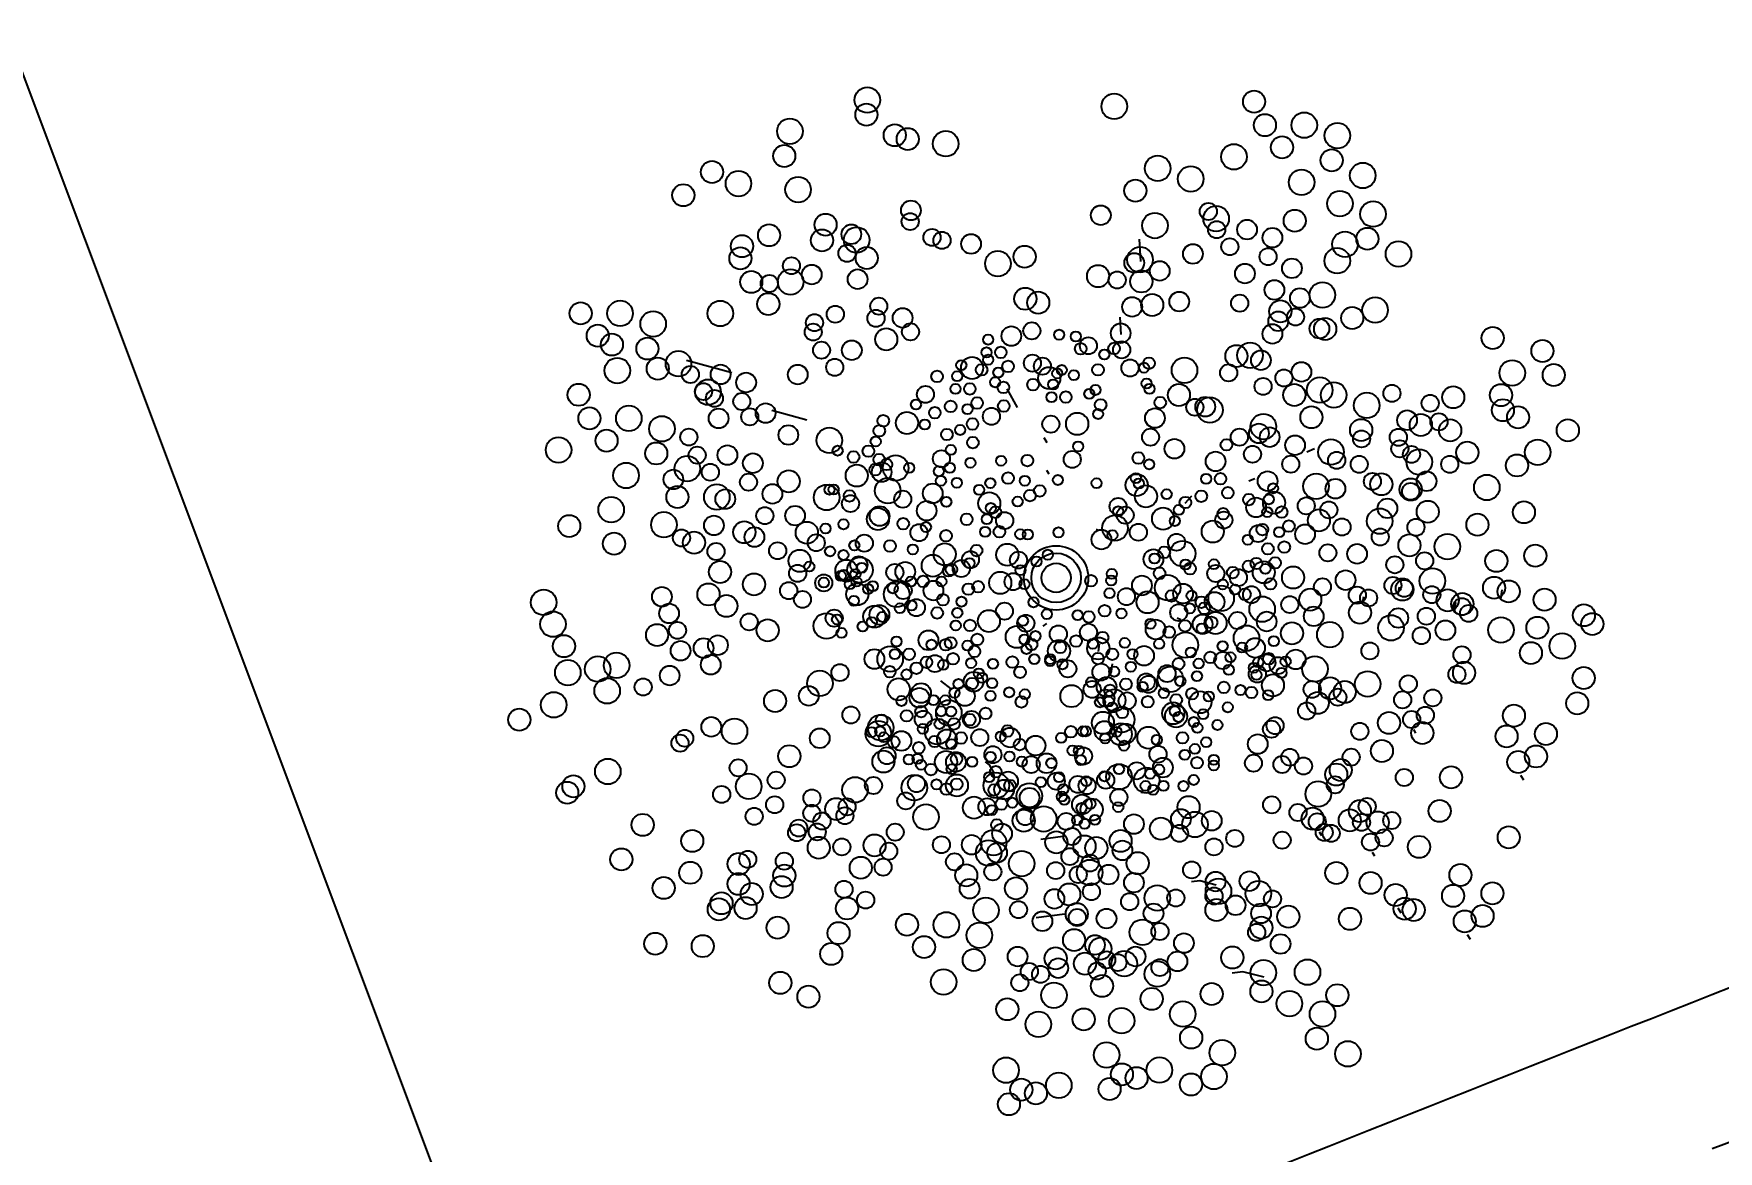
# Model space of a CAD drawing. Header units: millimetres. Extents: x 441061 to 442903, y 4515148 to 4515613.
# Drawn here: x 442210.492 to 442212.836, y 4515577.841 to 4515579.395 of the extents above; entities that cross this region are included whole.
import ezdxf

# ---------------------------------------------------------------- set-up
doc = ezdxf.new("R2010")
doc.units = ezdxf.units.MM
doc.linetypes.add('PUNTOS2', pattern=[0.125, 0, -0.125])
doc.layers.add('01_cotas', color=254, linetype='Continuous')
doc.layers.add('01_piscinas', color=254, linetype='Continuous')
doc.styles.add('Estilo1', font='swissel.ttf')
doc.styles.add('ROMANS', font='romans')
doc.dimstyles.new('DECIMAL-50', dxfattribs={"dimtxt": 0.08, "dimasz": 0.15, "dimexe": 0.09, "dimexo": 0, "dimgap": 0.09, "dimtad": 0, "dimzin": 0, "dimdsep": 46, "dimtxsty": 'ROMANS', "dimcen": 0.09, "dimclrt": 6, "dimadec": 0, "dimazin": 0, "dimtfac": 1.38, "dimtix": 1, "dimtofl": 0, "dimtmove": 2, "dimatfit": 3, "dimldrblk": 'OBLIQUE', "dimfxl": 1, "dimtolj": 1, "dimtzin": 0, "dimarcsym": 0})

# ---------------------------------------------------------------- blocks, each defined once
blk = doc.blocks.new('*D777')
at = {"layer": '01_cotas', "color": 0, "linetype": 'PUNTOS2', "lineweight": -2, "transparency": 16777216}
for p, q in [((442204.8197, 4515584.4519), (442210.8316, 4515586.7087)), ((442207.9826, 4515576.026), (442213.9946, 4515578.2828))]:
    blk.add_line(p, q, dxfattribs=at)
at = {"layer": '01_cotas', "color": 0, "lineweight": -2, "transparency": 16777216}
for p, q in [((442210.8001, 4515586.5367), (442212.1118, 4515583.0423)), ((442213.8576, 4515578.3916), (442212.5459, 4515581.8859))]:
    blk.add_line(p, q, dxfattribs=at)
at = {"layer": '01_cotas', "color": 0, "transparency": 16777216}
for points in [[(442210.8235, 4515586.5454), (442210.7767, 4515586.5279), (442210.7474, 4515586.6771)], [(442213.881, 4515578.4004), (442213.8342, 4515578.3828), (442213.9103, 4515578.2512)]]:
    blk.add_solid(points, dxfattribs=at)
at = {"layer": '01_cotas', "color": 7, "transparency": 16777216, "insert": (442212.3289, 4515582.4641), "char_height": 0.35, "attachment_point": 5, "rotation": 290.5756, "style": 'Estilo1'}
blk.add_mtext('\\A1;9.00', dxfattribs=at)

msp = doc.modelspace()

# ---------------------------------------------------------------- linework, layer by layer
at = {"layer": '01_piscinas'}
for p, q in [((442211.2028, 4515577.4067, 0), (442207.8604, 4515586.3107, 0)), ((442211.9856, 4515579.309), (442211.9889, 4515579.3104)), ((442212.2462, 4515579.2034), (442212.2495, 4515579.2048)), ((442211.9692, 4515579.1542), (442211.9718, 4515579.1553)), ((442212.0324, 4515579.0785), (442212.0308, 4515579.1094)), ((442212.1697, 4515579.073), (442212.1722, 4515579.0741)), ((442212.0052, 4515578.9769), (442212.004, 4515579.0007)), ((442211.4636, 4515578.9233), (442211.4006, 4515578.9408)), ((442211.8612, 4515578.8752), (442211.8465, 4515578.9011)), ((442211.5677, 4515578.8575), (442211.5192, 4515578.871)), ((442211.8975, 4515578.8333), (442211.9017, 4515578.8265)), ((442212.1533, 4515578.8314), (442212.1549, 4515578.8307)), ((442212.2634, 4515578.8136), (442212.2741, 4515578.8182)), ((442211.9015, 4515578.7883), (442211.9047, 4515578.7831)), ((442212.1829, 4515578.7732), (442212.1911, 4515578.7767)), ((442212.0942, 4515578.7421), (442212.1037, 4515578.7526)), ((442212.2032, 4515578.7135), (442212.2047, 4515578.7129)), ((442211.9719, 4515578.7066), (442211.971, 4515578.7031)), ((442212.3918, 4515578.6255), (442212.3903, 4515578.615)), ((442212.5349, 4515578.6216), (442212.5329, 4515578.6081)), ((442212.3421, 4515578.6121), (442212.3406, 4515578.6017)), ((442212.4704, 4515578.6042), (442212.4684, 4515578.5907)), ((442211.9013, 4515578.5748), (442211.8963, 4515578.571)), ((442212.0833, 4515578.5825), (442212.0882, 4515578.5806)), ((442211.9747, 4515578.5464), (442211.9732, 4515578.536)), ((442211.9927, 4515578.5188), (442211.9907, 4515578.5053)), ((442211.7537, 4515578.4951), (442211.7682, 4515578.4841)), ((442212.0825, 4515578.4485), (442212.0775, 4515578.4448)), ((442212.1089, 4515578.4333), (442212.1039, 4515578.4296)), ((442212.4117, 4515578.4274), (442212.4149, 4515578.4221)), ((442212.5609, 4515578.3641), (442212.565, 4515578.3573)), ((442211.9199, 4515578.3375), (442211.9191, 4515578.334)), ((442212.0344, 4515578.3421), (442212.0335, 4515578.3386)), ((442211.9391, 4515578.2947), (442211.9382, 4515578.2912)), ((442211.8935, 4515578.2748), (442211.924, 4515578.279)), ((442212.2805, 4515578.2852), (442212.2837, 4515578.2799)), ((442212.3545, 4515578.2569), (442212.3577, 4515578.2516)), ((442212.3902, 4515578.1792), (442212.3944, 4515578.1724)), ((442211.8871, 4515578.1658), (442211.9268, 4515578.1712)), ((442212.4864, 4515578.1424), (442212.4906, 4515578.1356))]:
    msp.add_line(p, q, dxfattribs=at)
at = {"layer": '01_piscinas', "elevation": 0}
msp.add_lwpolyline([(442211.2028, 4515577.4067, -0.004276), (442212.9957, 4515578.1248, -0.021688), (442222.2626, 4515581.2892, -0.003659), (442225.5193, 4515582.1562)], format="xyb", dxfattribs=at)
at = {"layer": '01_piscinas'}
for points in [[(442211.829, 4515578.3664), (442211.822, 4515578.3784), (442211.822, 4515578.3784), (442211.8166, 4515578.3825)], [(442212.1373, 4515578.211), (442212.1146, 4515578.217), (442212.1146, 4515578.217), (442212.1031, 4515578.2154)], [(442212.204, 4515578.0828), (442212.1746, 4515578.0906), (442212.1746, 4515578.0906), (442212.1597, 4515578.0886)]]:
    msp.add_lwpolyline(points, dxfattribs=at)
for centre, radius in [((442211.6521, 4515579.3028), 0.0178), ((442211.6508, 4515579.2825), 0.0154), ((442211.9956, 4515579.294), 0.0178), ((442212.1901, 4515579.3006), 0.0154), ((442211.5444, 4515579.2594), 0.0178), ((442212.2052, 4515579.2679), 0.0154), ((442212.2599, 4515579.2679), 0.0178), ((442211.6903, 4515579.2539), 0.0154), ((442211.7083, 4515579.2485), 0.0154), ((442211.7611, 4515579.242), 0.0178), ((442212.229, 4515579.237), 0.0154), ((442212.306, 4515579.2533), 0.0178), ((442211.5365, 4515579.2251), 0.0154), ((442212.1621, 4515579.2239), 0.0178), ((442212.2981, 4515579.219), 0.0154), ((442211.436, 4515579.2027), 0.0154), ((442211.4728, 4515579.1867), 0.0178), ((442212.056, 4515579.2078), 0.0178), ((442212.102, 4515579.1932), 0.0178), ((442212.2562, 4515579.1884), 0.0178), ((442212.3413, 4515579.1979), 0.0178), ((442211.3961, 4515579.1705), 0.0154), ((442211.5558, 4515579.1783), 0.0178), ((442212.025, 4515579.1769), 0.0154), ((442211.7127, 4515579.1494), 0.0137), ((442212.1265, 4515579.1478), 0.0119), ((442212.3096, 4515579.1588), 0.0178), ((442212.3556, 4515579.1442), 0.0178), ((442211.594, 4515579.1294), 0.0154), ((442211.7117, 4515579.1338), 0.0119), ((442211.9769, 4515579.1427), 0.0137), ((442212.0522, 4515579.1283), 0.0178), ((442212.1374, 4515579.1378), 0.0178), ((442212.1381, 4515579.1226), 0.0119), ((442212.1803, 4515579.1226), 0.0137), ((442212.2467, 4515579.1349), 0.0154), ((442211.4777, 4515579.0996), 0.0154), ((442211.5154, 4515579.1148), 0.0154), ((442211.589, 4515579.1076), 0.0154), ((442211.6298, 4515579.1161), 0.0137), ((442211.6372, 4515579.1083), 0.0178), ((442211.7421, 4515579.1118), 0.0119), ((442211.7559, 4515579.1077), 0.0119), ((442211.7965, 4515579.1027), 0.0137), ((442212.1564, 4515579.0988), 0.0119), ((442212.2157, 4515579.1114), 0.0137), ((442212.3166, 4515579.1022), 0.0178), ((442212.3478, 4515579.1099), 0.0154), ((442211.4755, 4515579.0826), 0.0154), ((442211.6238, 4515579.0897), 0.0119), ((442211.6513, 4515579.0831), 0.0154), ((442211.8337, 4515579.0753), 0.0178), ((442211.8709, 4515579.0849), 0.0154), ((442212.0234, 4515579.0764), 0.0137), ((442212.0315, 4515579.0807), 0.0178), ((442212.105, 4515579.0888), 0.0137), ((442212.2096, 4515579.085), 0.0119), ((442212.3058, 4515579.0793), 0.0178), ((442212.391, 4515579.0888), 0.0178), ((442211.4906, 4515579.0499), 0.0154), ((442211.5453, 4515579.0499), 0.0178), ((442211.5465, 4515579.0724), 0.0119), ((442211.5747, 4515579.0601), 0.0137), ((442211.6386, 4515579.0537), 0.0137), ((442211.9731, 4515579.0579), 0.0154), ((442211.9996, 4515579.0526), 0.0119), ((442212.0333, 4515579.0505), 0.0154), ((442212.0588, 4515579.0652), 0.0137), ((442212.1774, 4515579.0615), 0.0137), ((442212.2428, 4515579.0688), 0.0137), ((442211.5158, 4515579.0477), 0.0119), ((442211.8718, 4515579.0264), 0.0154), ((442212.2184, 4515579.0387), 0.0137), ((442212.2539, 4515579.0275), 0.0137), ((442212.2851, 4515579.0317), 0.0178), ((442211.2533, 4515579.0061), 0.0154), ((442211.3081, 4515579.0061), 0.0178), ((442211.4475, 4515579.006), 0.0178), ((442211.5143, 4515579.019), 0.0154), ((442211.6075, 4515579.0049), 0.0119), ((442211.668, 4515579.0161), 0.0119), ((442211.8898, 4515579.0211), 0.0154), ((442212.0205, 4515579.0152), 0.0137), ((442212.0484, 4515579.0178), 0.0154), ((442212.086, 4515579.0225), 0.0137), ((442212.1701, 4515579.0203), 0.0119), ((442212.2267, 4515579.0089), 0.0154), ((442212.3585, 4515579.0108), 0.0178), ((442211.3541, 4515578.9915), 0.0178), ((442211.5786, 4515578.9932), 0.0119), ((442211.6641, 4515578.9993), 0.0119), ((442211.7012, 4515578.9999), 0.0137), ((442211.881, 4515578.9819), 0.0119), ((442212.2238, 4515578.9951), 0.0137), ((442212.2478, 4515579.0011), 0.0119), ((442212.281, 4515578.9849), 0.0137), ((442212.289, 4515578.9845), 0.0154), ((442212.3266, 4515578.9997), 0.0154), ((442211.2771, 4515578.9751), 0.0154), ((442211.2967, 4515578.9628), 0.0154), ((442211.3462, 4515578.9572), 0.0154), ((442211.5768, 4515578.9801), 0.0119), ((442211.6784, 4515578.97), 0.0154), ((442211.7121, 4515578.9805), 0.0119), ((442211.8202, 4515578.9696), 0.00702), ((442211.8524, 4515578.9745), 0.0137), ((442211.919, 4515578.9765), 0.00702), ((442211.9422, 4515578.974), 0.00702), ((442211.9596, 4515578.9611), 0.0119), ((442212.0045, 4515578.9786), 0.0137), ((442212.2156, 4515578.9776), 0.0137), ((442212.5221, 4515578.9719), 0.0154), ((442211.3894, 4515578.9361), 0.0178), ((442211.5884, 4515578.955), 0.0119), ((442211.6305, 4515578.9549), 0.0137), ((442211.8179, 4515578.9519), 0.00702), ((442211.8202, 4515578.9417), 0.00702), ((442211.8378, 4515578.9519), 0.00808), ((442211.8817, 4515578.9369), 0.0119), ((442211.9489, 4515578.957), 0.00808), ((442211.9818, 4515578.9489), 0.00702), ((442211.9954, 4515578.9574), 0.00808), ((442212.0059, 4515578.9554), 0.0119), ((442212.1656, 4515578.9467), 0.0154), ((442212.1845, 4515578.9478), 0.0178), ((442212.1996, 4515578.941), 0.0137), ((442212.5913, 4515578.9539), 0.0154), ((442211.3043, 4515578.9266), 0.0178), ((442211.3606, 4515578.9293), 0.0154), ((442211.4059, 4515578.9212), 0.0119), ((442211.448, 4515578.9212), 0.0137), ((442211.4835, 4515578.91), 0.0137), ((442211.5553, 4515578.9211), 0.0137), ((442211.6067, 4515578.9311), 0.0119), ((442211.7491, 4515578.9184), 0.00808), ((442211.7771, 4515578.9187), 0.00702), ((442211.7828, 4515578.9341), 0.00702), ((442211.7978, 4515578.9302), 0.0154), ((442211.811, 4515578.9276), 0.00808), ((442211.8343, 4515578.9239), 0.00702), ((442211.8479, 4515578.9324), 0.00808), ((442211.8956, 4515578.9327), 0.0119), ((442211.9051, 4515578.9161), 0.0154), ((442211.9163, 4515578.9227), 0.00702), ((442211.9225, 4515578.9274), 0.00702), ((442211.9395, 4515578.9202), 0.00702), ((442211.973, 4515578.9276), 0.00808), ((442212.0175, 4515578.9302), 0.0119), ((442212.0371, 4515578.9306), 0.00702), ((442212.044, 4515578.9367), 0.00808), ((442212.0933, 4515578.9271), 0.0178), ((442212.1547, 4515578.9234), 0.0119), ((442212.2316, 4515578.9163), 0.0119), ((442212.256, 4515578.9248), 0.0137), ((442212.5493, 4515578.9233), 0.0178), ((442212.607, 4515578.9204), 0.0154), ((442211.2504, 4515578.8929), 0.0154), ((442211.4242, 4515578.8974), 0.0119), ((442211.4305, 4515578.8966), 0.0178), ((442211.4393, 4515578.8879), 0.0119), ((442211.7329, 4515578.8934), 0.0119), ((442211.7748, 4515578.9011), 0.00702), ((442211.7947, 4515578.901), 0.00808), ((442211.83, 4515578.9103), 0.00702), ((442211.8414, 4515578.9032), 0.00808), ((442211.8826, 4515578.907), 0.00808), ((442211.9106, 4515578.9073), 0.00702), ((442211.9609, 4515578.8942), 0.00702), ((442211.9695, 4515578.8996), 0.00702), ((442212.0406, 4515578.9087), 0.00702), ((442212.0446, 4515578.9012), 0.00702), ((442212.0855, 4515578.8927), 0.0154), ((442212.2026, 4515578.9046), 0.0119), ((442212.2461, 4515578.8927), 0.0154), ((442212.2815, 4515578.8994), 0.0178), ((442212.3009, 4515578.8927), 0.0178), ((442212.3819, 4515578.8949), 0.0119), ((442212.4672, 4515578.8895), 0.0154), ((442212.5336, 4515578.8924), 0.0154), ((442211.3203, 4515578.8602), 0.0178), ((442211.4774, 4515578.8836), 0.0119), ((442211.5106, 4515578.8674), 0.0137), ((442211.7198, 4515578.8795), 0.00702), ((442211.746, 4515578.868), 0.00808), ((442211.768, 4515578.8767), 0.00808), ((442211.7913, 4515578.873), 0.00702), ((442211.8049, 4515578.8815), 0.00808), ((442211.8419, 4515578.8773), 0.00808), ((442211.9083, 4515578.8897), 0.00702), ((442211.9282, 4515578.8897), 0.00808), ((442211.9766, 4515578.8789), 0.00808), ((442212.0595, 4515578.882), 0.00808), ((442212.1077, 4515578.8756), 0.0119), ((442212.1222, 4515578.8763), 0.0137), ((442212.1287, 4515578.8717), 0.0178), ((442212.2699, 4515578.8617), 0.0154), ((442212.3469, 4515578.8781), 0.0178), ((442212.4351, 4515578.8811), 0.0119), ((442212.5363, 4515578.8715), 0.0154), ((442212.5574, 4515578.8615), 0.0154), ((442211.2655, 4515578.8602), 0.0154), ((442211.3663, 4515578.8456), 0.0178), ((442211.4452, 4515578.8601), 0.0137), ((442211.4885, 4515578.8622), 0.0119), ((442211.6742, 4515578.8568), 0.00808), ((442211.7072, 4515578.8537), 0.0154), ((442211.732, 4515578.8515), 0.00702), ((442211.7984, 4515578.8523), 0.00808), ((442211.8247, 4515578.8629), 0.0119), ((442211.9073, 4515578.852), 0.0119), ((442211.944, 4515578.8525), 0.0154), ((442211.9731, 4515578.8662), 0.00702), ((442212.0521, 4515578.8605), 0.0137), ((442212.1969, 4515578.8392), 0.0137), ((442212.2031, 4515578.8487), 0.0178), ((442212.3391, 4515578.8438), 0.0154), ((442212.4029, 4515578.8576), 0.0137), ((442212.4221, 4515578.8508), 0.0154), ((442212.4473, 4515578.8553), 0.0119), ((442212.4629, 4515578.8435), 0.0154), ((442212.6266, 4515578.8435), 0.0154), ((442211.2225, 4515578.8162), 0.0178), ((442211.2893, 4515578.8292), 0.0154), ((442211.4037, 4515578.8341), 0.0119), ((442211.5422, 4515578.837), 0.0137), ((442211.5992, 4515578.8295), 0.0178), ((442211.6637, 4515578.8281), 0.00702), ((442211.6687, 4515578.8429), 0.00808), ((442211.7628, 4515578.8377), 0.00808), ((442211.7813, 4515578.844), 0.00702), ((442211.7989, 4515578.8264), 0.00808), ((442212.0461, 4515578.834), 0.0119), ((442212.0793, 4515578.8178), 0.0137), ((442212.1517, 4515578.8233), 0.00808), ((442212.1696, 4515578.834), 0.0119), ((442212.2118, 4515578.834), 0.0137), ((442212.2472, 4515578.8228), 0.0137), ((442212.2971, 4515578.8132), 0.0178), ((442212.3397, 4515578.8315), 0.0119), ((442212.3908, 4515578.8338), 0.0119), ((442212.3929, 4515578.8177), 0.0119), ((442212.5846, 4515578.8129), 0.0178), ((442211.3584, 4515578.8113), 0.0154), ((442211.4016, 4515578.7902), 0.0178), ((442211.4153, 4515578.809), 0.0119), ((442211.4574, 4515578.809), 0.0137), ((442211.4928, 4515578.7978), 0.0137), ((442211.6108, 4515578.8152), 0.00702), ((442211.6329, 4515578.8064), 0.00808), ((442211.6536, 4515578.8145), 0.00808), ((442211.6686, 4515578.8027), 0.00808), ((442211.6915, 4515578.791), 0.0178), ((442211.7551, 4515578.804), 0.0119), ((442211.7683, 4515578.8162), 0.00702), ((442211.7955, 4515578.7984), 0.00702), ((442211.8381, 4515578.8012), 0.00702), ((442211.8747, 4515578.8014), 0.00808), ((442211.9372, 4515578.803), 0.0119), ((442211.9454, 4515578.8211), 0.00702), ((442212.0292, 4515578.805), 0.00808), ((442212.1365, 4515578.8002), 0.0137), ((442212.1879, 4515578.8102), 0.0119), ((442212.2411, 4515578.7964), 0.0119), ((442212.305, 4515578.8018), 0.0119), ((442212.3364, 4515578.7962), 0.0119), ((442212.4091, 4515578.81), 0.0119), ((442212.4199, 4515578.7996), 0.0178), ((442212.4623, 4515578.7962), 0.0119), ((442212.4867, 4515578.8126), 0.0154), ((442212.5559, 4515578.7946), 0.0154), ((442211.3165, 4515578.7807), 0.0178), ((442211.3822, 4515578.7752), 0.0137), ((442211.4336, 4515578.7852), 0.0119), ((442211.4868, 4515578.7714), 0.0119), ((442211.5427, 4515578.7725), 0.0154), ((442211.6374, 4515578.7806), 0.0154), ((442211.6631, 4515578.7888), 0.00808), ((442211.672, 4515578.7854), 0.0137), ((442211.6787, 4515578.796), 0.00808), ((442211.7104, 4515578.7913), 0.00702), ((442211.7516, 4515578.7865), 0.00702), ((442211.7668, 4515578.7914), 0.00702), ((442211.8479, 4515578.777), 0.00808), ((442212.0267, 4515578.7673), 0.0154), ((442212.0258, 4515578.777), 0.00702), ((442212.0443, 4515578.7962), 0.00702), ((442212.1235, 4515578.7761), 0.00702), ((442212.1434, 4515578.7761), 0.00808), ((442212.2089, 4515578.7728), 0.0137), ((442212.2764, 4515578.7656), 0.0178), ((442212.3547, 4515578.7724), 0.0119), ((442212.3672, 4515578.7685), 0.0154), ((442212.43, 4515578.7726), 0.0137), ((442211.3879, 4515578.7507), 0.0154), ((442211.4427, 4515578.7507), 0.0178), ((442211.4545, 4515578.7478), 0.0137), ((442211.52, 4515578.7551), 0.0137), ((442211.5954, 4515578.7501), 0.0178), ((442211.5995, 4515578.761), 0.00702), ((442211.6052, 4515578.7611), 0.00702), ((442211.6273, 4515578.7523), 0.00808), ((442211.6805, 4515578.7595), 0.0178), ((442211.7013, 4515578.7478), 0.0119), ((442211.743, 4515578.7558), 0.0137), ((442211.7545, 4515578.7734), 0.00702), ((442211.7765, 4515578.7706), 0.00702), ((442211.8075, 4515578.7608), 0.00702), ((442211.8232, 4515578.7701), 0.00702), ((442211.8712, 4515578.7734), 0.00702), ((442211.8783, 4515578.7527), 0.00808), ((442211.892, 4515578.7593), 0.00808), ((442211.9172, 4515578.7744), 0.00702), ((442211.971, 4515578.7699), 0.00702), ((442212.0298, 4515578.7695), 0.00702), ((442212.0397, 4515578.7516), 0.0154), ((442212.0685, 4515578.7546), 0.00702), ((442212.1166, 4515578.7518), 0.00808), ((442212.1536, 4515578.7566), 0.00808), ((442212.2165, 4515578.7628), 0.00702), ((442212.3033, 4515578.7623), 0.0137), ((442212.408, 4515578.7612), 0.0154), ((442212.4079, 4515578.7585), 0.0119), ((442212.5139, 4515578.764), 0.0178), ((442211.2957, 4515578.7331), 0.0178), ((442211.5095, 4515578.7248), 0.0119), ((442211.5516, 4515578.7248), 0.0137), ((442211.6286, 4515578.7416), 0.0119), ((442211.6668, 4515578.7201), 0.0154), ((442211.6691, 4515578.7243), 0.0137), ((442211.7346, 4515578.7316), 0.0137), ((442211.762, 4515578.744), 0.00702), ((442211.8217, 4515578.7419), 0.0154), ((442211.8239, 4515578.7354), 0.00702), ((442211.8303, 4515578.7296), 0.00808), ((442211.8612, 4515578.7444), 0.00702), ((442212.0009, 4515578.7375), 0.0119), ((442212.001, 4515578.7308), 0.00702), ((442212.0108, 4515578.7255), 0.0119), ((442212.0635, 4515578.7207), 0.0154), ((442212.0855, 4515578.7328), 0.00702), ((442212.0946, 4515578.7431), 0.00808), ((442212.1471, 4515578.7274), 0.00808), ((442212.1828, 4515578.7471), 0.00808), ((442212.1929, 4515578.7362), 0.0137), ((442212.2085, 4515578.7298), 0.00702), ((442212.218, 4515578.7428), 0.0154), ((442212.2108, 4515578.7475), 0.00702), ((442212.2284, 4515578.7298), 0.00808), ((442212.2627, 4515578.7384), 0.0119), ((442212.2941, 4515578.7328), 0.0119), ((442212.3756, 4515578.735), 0.0137), ((442212.4318, 4515578.7302), 0.0154), ((442212.5655, 4515578.7296), 0.0154), ((442211.2373, 4515578.7103), 0.0154), ((442211.3691, 4515578.7122), 0.0178), ((442211.4386, 4515578.7112), 0.0137), ((442211.4809, 4515578.7018), 0.0154), ((442211.5679, 4515578.701), 0.0154), ((442211.594, 4515578.7069), 0.00702), ((442211.619, 4515578.7128), 0.00702), ((442211.702, 4515578.7136), 0.00808), ((442211.724, 4515578.7012), 0.0119), ((442211.7337, 4515578.709), 0.00702), ((442211.7903, 4515578.7197), 0.00808), ((442211.8183, 4515578.72), 0.00702), ((442211.8431, 4515578.718), 0.0119), ((442211.9966, 4515578.7076), 0.0178), ((442212.0291, 4515578.7017), 0.0119), ((442212.0798, 4515578.7174), 0.00702), ((442212.1326, 4515578.7027), 0.0154), ((442212.148, 4515578.7187), 0.0119), ((442212.1959, 4515578.6999), 0.0119), ((442212.2016, 4515578.7055), 0.00808), ((442212.2385, 4515578.7103), 0.00808), ((442212.261, 4515578.699), 0.0137), ((442212.2803, 4515578.7183), 0.0154), ((442212.3124, 4515578.709), 0.0119), ((442212.3649, 4515578.7172), 0.0178), ((442212.4153, 4515578.7086), 0.0119), ((442212.5009, 4515578.7122), 0.0154), ((442211.2997, 4515578.6858), 0.0154), ((442211.3936, 4515578.6937), 0.0119), ((442211.411, 4515578.6873), 0.0154), ((442211.495, 4515578.6951), 0.0137), ((442211.581, 4515578.6871), 0.0119), ((442211.634, 4515578.6835), 0.00702), ((442211.6479, 4515578.6866), 0.0119), ((442211.6837, 4515578.6826), 0.00808), ((442211.7616, 4515578.6968), 0.00808), ((442211.816, 4515578.7024), 0.00702), ((442211.8359, 4515578.7024), 0.00808), ((442211.8649, 4515578.6989), 0.00702), ((442211.8754, 4515578.6987), 0.00702), ((442211.9181, 4515578.7016), 0.00702), ((442211.9777, 4515578.6916), 0.0137), ((442211.993, 4515578.6978), 0.00702), ((442212.0823, 4515578.6878), 0.0119), ((442212.0907, 4515578.6721), 0.0178), ((442212.1814, 4515578.6913), 0.00702), ((442212.225, 4515578.7018), 0.00702), ((442212.2321, 4515578.6811), 0.00808), ((442212.3656, 4515578.6952), 0.0119), ((442212.4063, 4515578.6836), 0.0154), ((442212.459, 4515578.6817), 0.0178), ((442211.4416, 4515578.6749), 0.0119), ((442211.5273, 4515578.676), 0.0119), ((442211.558, 4515578.662), 0.0154), ((442211.6002, 4515578.6752), 0.00702), ((442211.6188, 4515578.6701), 0.00702), ((442211.6419, 4515578.6492), 0.0178), ((442211.6403, 4515578.6565), 0.0119), ((442211.7154, 4515578.6779), 0.00702), ((442211.7432, 4515578.6551), 0.0154), ((442211.7598, 4515578.6712), 0.0154), ((442211.7955, 4515578.6636), 0.0119), ((442211.7943, 4515578.6589), 0.00702), ((442211.804, 4515578.6763), 0.00808), ((442211.8468, 4515578.6704), 0.0154), ((442211.8624, 4515578.663), 0.0119), ((442211.9147, 4515578.6383), 0.0447), ((442211.9147, 4515578.6383), 0.0344), ((442211.8874, 4515578.6611), 0.00702), ((442211.9031, 4515578.6705), 0.00702), ((442212.0501, 4515578.6643), 0.0137), ((442212.0515, 4515578.6652), 0.00702), ((442212.0651, 4515578.6738), 0.00808), ((442212.1933, 4515578.6583), 0.00808), ((442212.2093, 4515578.6787), 0.00808), ((442212.2194, 4515578.6592), 0.00808), ((442212.2928, 4515578.6731), 0.0119), ((442212.3334, 4515578.6717), 0.0137), ((442212.3859, 4515578.6565), 0.0119), ((442212.4274, 4515578.662), 0.0119), ((442212.5272, 4515578.6619), 0.0154), ((442212.5813, 4515578.6691), 0.0154), ((442211.4472, 4515578.6465), 0.0154), ((442211.4944, 4515578.6292), 0.0154), ((442211.5551, 4515578.6446), 0.0119), ((442211.5714, 4515578.654), 0.00702), ((442211.5914, 4515578.6313), 0.0119), ((442211.623, 4515578.6482), 0.0154), ((442211.6153, 4515578.641), 0.00702), ((442211.6192, 4515578.6425), 0.00702), ((442211.6355, 4515578.6435), 0.00702), ((442211.6445, 4515578.6524), 0.00702), ((442211.6903, 4515578.6459), 0.0119), ((442211.7048, 4515578.6467), 0.0137), ((442211.7297, 4515578.6334), 0.00808), ((442211.7653, 4515578.6481), 0.00808), ((442211.7691, 4515578.6499), 0.00808), ((442211.7828, 4515578.6512), 0.0119), ((442211.8369, 4515578.6314), 0.0154), ((442211.8548, 4515578.633), 0.0119), ((442211.8652, 4515578.649), 0.00702), ((442211.9147, 4515578.6383), 0.0203), ((442211.9633, 4515578.6343), 0.00808), ((442211.9914, 4515578.6346), 0.00702), ((442211.9922, 4515578.6438), 0.00702), ((442212.0341, 4515578.6277), 0.0137), ((442212.0586, 4515578.6446), 0.00808), ((442212.0699, 4515578.6245), 0.0178), ((442212.0947, 4515578.6568), 0.00702), ((442212.1011, 4515578.6511), 0.00808), ((442212.1369, 4515578.6443), 0.0119), ((442212.1343, 4515578.6572), 0.00702), ((442212.1605, 4515578.6457), 0.00808), ((442212.1683, 4515578.6387), 0.0119), ((442212.1825, 4515578.6544), 0.00808), ((442212.2036, 4515578.6461), 0.0154), ((442212.2058, 4515578.6507), 0.00702), ((442212.2444, 4515578.6388), 0.0154), ((442212.3174, 4515578.6351), 0.0137), ((442212.4382, 4515578.6341), 0.0178), ((442211.2018, 4515578.6041), 0.0178), ((442211.3663, 4515578.612), 0.0137), ((442211.4311, 4515578.6152), 0.0154), ((442211.5427, 4515578.6205), 0.0119), ((442211.5618, 4515578.6083), 0.0119), ((442211.5916, 4515578.6317), 0.00702), ((442211.6278, 4515578.6295), 0.00702), ((442211.6381, 4515578.6155), 0.0154), ((442211.6369, 4515578.6331), 0.00702), ((442211.6533, 4515578.6228), 0.00702), ((442211.6597, 4515578.6267), 0.00702), ((442211.6928, 4515578.6154), 0.0178), ((442211.6875, 4515578.6238), 0.00702), ((442211.7019, 4515578.6207), 0.0119), ((442211.7127, 4515578.6332), 0.00702), ((442211.744, 4515578.6207), 0.0137), ((442211.7551, 4515578.6334), 0.00702), ((442211.7927, 4515578.6226), 0.00808), ((442211.8062, 4515578.6259), 0.00808), ((442211.8706, 4515578.6295), 0.00702), ((442211.989, 4515578.6169), 0.00702), ((442212.0125, 4515578.6122), 0.0119), ((442212.0419, 4515578.6044), 0.0154), ((442212.0752, 4515578.6132), 0.00808), ((442212.0913, 4515578.6164), 0.0137), ((442212.1032, 4515578.6135), 0.00702), ((442212.1352, 4515578.6049), 0.0137), ((442212.1443, 4515578.6098), 0.0178), ((442212.1465, 4515578.6292), 0.00702), ((442212.1636, 4515578.622), 0.00702), ((442212.1774, 4515578.6154), 0.00808), ((442212.1866, 4515578.6149), 0.0119), ((442212.2129, 4515578.63), 0.00808), ((442212.2682, 4515578.6079), 0.0154), ((442212.2852, 4515578.6258), 0.0119), ((442212.3337, 4515578.6143), 0.0119), ((442212.3494, 4515578.6104), 0.0119), ((442212.3833, 4515578.6277), 0.0119), ((442212.3964, 4515578.6221), 0.0154), ((442212.399, 4515578.6238), 0.0119), ((442212.4374, 4515578.6149), 0.0119), ((442212.4594, 4515578.6071), 0.0154), ((442212.524, 4515578.6245), 0.0154), ((442212.5443, 4515578.6194), 0.0154), ((442212.5942, 4515578.6079), 0.0154), ((442211.3763, 4515578.5888), 0.0137), ((442211.456, 4515578.5993), 0.0154), ((442211.6334, 4515578.6064), 0.00702), ((442211.6619, 4515578.5845), 0.0154), ((442211.6688, 4515578.5869), 0.0137), ((442211.6974, 4515578.596), 0.00702), ((442211.7136, 4515578.5998), 0.00702), ((442211.7202, 4515578.5969), 0.0119), ((442211.7493, 4515578.5895), 0.00808), ((442211.7572, 4515578.6079), 0.00808), ((442211.7773, 4515578.5898), 0.00702), ((442211.783, 4515578.6052), 0.00702), ((442211.8428, 4515578.592), 0.0119), ((442211.8833, 4515578.6043), 0.00702), ((442211.9019, 4515578.5878), 0.00702), ((442211.9822, 4515578.5926), 0.00808), ((442212.0055, 4515578.5889), 0.00702), ((442212.0853, 4515578.59), 0.0119), ((442212.1009, 4515578.5959), 0.00702), ((442212.1168, 4515578.6043), 0.00808), ((442212.1208, 4515578.5959), 0.00808), ((442212.2014, 4515578.5948), 0.0178), ((442212.2398, 4515578.6011), 0.0119), ((442212.2731, 4515578.5848), 0.0137), ((442212.3374, 4515578.5899), 0.0154), ((442212.3908, 4515578.5825), 0.0137), ((442212.4298, 4515578.5849), 0.0119), ((442212.4798, 4515578.602), 0.0154), ((442212.4794, 4515578.5983), 0.0119), ((442212.4886, 4515578.5889), 0.0119), ((442212.6489, 4515578.5863), 0.0154), ((442211.2148, 4515578.5739), 0.0178), ((442211.3596, 4515578.5587), 0.0154), ((442211.388, 4515578.5652), 0.0119), ((442211.4877, 4515578.577), 0.0119), ((442211.5134, 4515578.5654), 0.0154), ((442211.5951, 4515578.5715), 0.0178), ((442211.606, 4515578.5822), 0.0119), ((442211.6099, 4515578.5805), 0.00702), ((442211.6456, 4515578.5707), 0.00702), ((442211.6582, 4515578.5767), 0.00702), ((442211.673, 4515578.5839), 0.00702), ((442211.775, 4515578.5722), 0.00702), ((442211.7949, 4515578.5722), 0.00808), ((442211.8212, 4515578.5782), 0.0154), ((442211.86, 4515578.5562), 0.0154), ((442211.8726, 4515578.5752), 0.0119), ((442211.8686, 4515578.5785), 0.00702), ((442211.9178, 4515578.5602), 0.0119), ((442211.9447, 4515578.5865), 0.00702), ((442211.9598, 4515578.5627), 0.0119), ((442211.9602, 4515578.5839), 0.00808), ((442212.0459, 4515578.5743), 0.00702), ((442212.053, 4515578.5665), 0.0137), ((442212.072, 4515578.5629), 0.00808), ((442212.094, 4515578.5715), 0.00808), ((442212.1185, 4515578.5738), 0.0137), ((442212.1174, 4515578.5679), 0.00702), ((442212.1365, 4515578.5755), 0.0154), ((442212.131, 4515578.5764), 0.00808), ((442212.1671, 4515578.579), 0.0119), ((442212.1796, 4515578.5544), 0.0178), ((442212.2076, 4515578.5776), 0.0137), ((442212.2428, 4515578.5612), 0.0154), ((442212.2955, 4515578.5593), 0.0178), ((442212.3806, 4515578.5688), 0.0178), ((442212.4563, 4515578.5654), 0.0137), ((442212.5336, 4515578.5658), 0.0178), ((442212.5843, 4515578.5689), 0.0154), ((442212.6607, 4515578.574), 0.0154), ((442211.23, 4515578.5433), 0.0154), ((442211.3922, 4515578.5369), 0.0137), ((442211.4242, 4515578.5407), 0.0137), ((442211.4443, 4515578.5447), 0.0137), ((442211.6163, 4515578.5617), 0.00702), ((442211.6926, 4515578.5498), 0.00702), ((442211.7371, 4515578.5515), 0.0137), ((442211.7413, 4515578.5454), 0.00702), ((442211.7612, 4515578.5453), 0.00808), ((442211.7681, 4515578.5478), 0.00808), ((442211.7915, 4515578.5441), 0.00702), ((442211.8051, 4515578.5527), 0.00808), ((442211.8707, 4515578.5525), 0.00702), ((442211.8805, 4515578.5455), 0.00808), ((442211.886, 4515578.5574), 0.00702), ((442211.9187, 4515578.5367), 0.0154), ((442211.9205, 4515578.5417), 0.00808), ((442211.9425, 4515578.5504), 0.00808), ((442211.9734, 4515578.5401), 0.0154), ((442211.9658, 4515578.5467), 0.00702), ((442211.9794, 4515578.5552), 0.00808), ((442212.0102, 4515578.5478), 0.00702), ((442212.0581, 4515578.5464), 0.00702), ((442212.0945, 4515578.5449), 0.0178), ((442212.1464, 4515578.5434), 0.00702), ((442212.1733, 4515578.5413), 0.00702), ((442212.1916, 4515578.5409), 0.0137), ((442212.2175, 4515578.5502), 0.00702), ((442212.3513, 4515578.5367), 0.0119), ((442212.4228, 4515578.5579), 0.0119), ((442212.5752, 4515578.5337), 0.0154), ((442212.6188, 4515578.5435), 0.0178), ((442211.2354, 4515578.5065), 0.0178), ((442211.277, 4515578.5114), 0.0178), ((442211.3032, 4515578.5166), 0.0178), ((442211.4342, 4515578.5175), 0.0137), ((442211.6619, 4515578.5254), 0.0137), ((442211.6838, 4515578.5254), 0.0178), ((442211.6903, 4515578.5322), 0.00702), ((442211.7102, 4515578.5321), 0.00808), ((442211.7344, 4515578.521), 0.00808), ((442211.7462, 4515578.5191), 0.0119), ((442211.7577, 4515578.5173), 0.00702), ((442211.7713, 4515578.5258), 0.00808), ((442211.7964, 4515578.5198), 0.00702), ((442211.8012, 4515578.536), 0.00808), ((442211.8269, 4515578.5187), 0.00702), ((442211.8538, 4515578.5211), 0.00808), ((442211.8736, 4515578.5394), 0.00702), ((442211.8844, 4515578.5253), 0.00702), ((442211.9064, 4515578.5226), 0.00702), ((442211.9065, 4515578.5253), 0.00702), ((442211.9235, 4515578.5181), 0.00702), ((442211.9729, 4515578.526), 0.00808), ((442211.9929, 4515578.532), 0.00808), ((442212.021, 4515578.5323), 0.00702), ((442212.037, 4515578.5299), 0.0137), ((442212.085, 4515578.5188), 0.00808), ((442212.1022, 4515578.5346), 0.00702), ((442212.113, 4515578.5191), 0.00702), ((442212.1292, 4515578.5276), 0.00808), ((442212.1467, 4515578.5234), 0.0119), ((442212.1572, 4515578.5279), 0.00702), ((442212.1957, 4515578.5209), 0.00702), ((442212.2079, 4515578.5202), 0.0119), ((442212.2107, 4515578.5258), 0.00808), ((442212.2236, 4515578.5163), 0.0119), ((442212.234, 4515578.5221), 0.00702), ((442212.2481, 4515578.5248), 0.0137), ((442212.2747, 4515578.5117), 0.0178), ((442212.4793, 4515578.5312), 0.0119), ((442211.3771, 4515578.5024), 0.0137), ((442211.5861, 4515578.4915), 0.0178), ((442211.614, 4515578.5066), 0.0119), ((442211.6834, 4515578.5078), 0.00808), ((442211.7067, 4515578.5041), 0.00702), ((442211.7203, 4515578.5126), 0.00808), ((442211.7999, 4515578.4939), 0.0137), ((442211.8072, 4515578.5054), 0.00702), ((442211.8118, 4515578.4994), 0.00702), ((442211.8646, 4515578.5071), 0.00808), ((442211.9311, 4515578.5118), 0.0119), ((442211.9771, 4515578.5073), 0.0119), ((442211.9954, 4515578.5079), 0.00702), ((442212.0187, 4515578.5147), 0.00702), ((442212.0401, 4515578.4935), 0.0119), ((442212.0431, 4515578.4902), 0.0119), ((442212.0737, 4515578.4973), 0.0178), ((442212.069, 4515578.5052), 0.0119), ((442212.0875, 4515578.4947), 0.00702), ((442212.1107, 4515578.5015), 0.00702), ((442212.1549, 4515578.5103), 0.00702), ((442212.1898, 4515578.5133), 0.00702), ((442212.1946, 4515578.5046), 0.0119), ((442212.1934, 4515578.5033), 0.00702), ((442212.2163, 4515578.4889), 0.0154), ((442212.2283, 4515578.5063), 0.00702), ((442212.3481, 4515578.4908), 0.0178), ((442212.4047, 4515578.4909), 0.0119), ((442212.4723, 4515578.5041), 0.0119), ((442212.4823, 4515578.5062), 0.0154), ((442212.6487, 4515578.499), 0.0154), ((442211.2158, 4515578.4617), 0.0178), ((442211.2901, 4515578.4812), 0.0178), ((442211.3402, 4515578.4865), 0.0119), ((442211.5238, 4515578.467), 0.0154), ((442211.5706, 4515578.4742), 0.0137), ((442211.6956, 4515578.4833), 0.0154), ((442211.7245, 4515578.4715), 0.0137), ((442211.7269, 4515578.4781), 0.0137), ((442211.7734, 4515578.4786), 0.00702), ((442211.7788, 4515578.4907), 0.00702), ((442211.7878, 4515578.4738), 0.0137), ((442211.7978, 4515578.4914), 0.00808), ((442211.8235, 4515578.4741), 0.00702), ((442211.8258, 4515578.4917), 0.00702), ((442211.8493, 4515578.4791), 0.00702), ((442211.8713, 4515578.4764), 0.00702), ((442211.9361, 4515578.4738), 0.0154), ((442211.9648, 4515578.4832), 0.0119), ((442211.9636, 4515578.4932), 0.00702), ((442211.9849, 4515578.4866), 0.0137), ((442211.9839, 4515578.471), 0.0119), ((442211.9959, 4515578.468), 0.0154), ((442211.9898, 4515578.4817), 0.00808), ((442212.0136, 4515578.4672), 0.0119), ((442212.0118, 4515578.4903), 0.00808), ((442212.0351, 4515578.4867), 0.00702), ((442212.0645, 4515578.4781), 0.00702), ((442212.1038, 4515578.4771), 0.00808), ((442212.1153, 4515578.4653), 0.0154), ((442212.1271, 4515578.4734), 0.00702), ((442212.148, 4515578.4859), 0.00808), ((442212.1713, 4515578.4823), 0.00702), ((442212.1865, 4515578.4789), 0.00808), ((442212.2098, 4515578.4752), 0.00702), ((442212.2709, 4515578.4832), 0.0119), ((442212.2786, 4515578.4644), 0.0154), ((442212.2959, 4515578.4847), 0.0154), ((442212.3066, 4515578.4723), 0.0119), ((442212.3163, 4515578.4797), 0.0154), ((442212.3968, 4515578.4687), 0.0119), ((442212.4388, 4515578.4713), 0.0119), ((442212.6396, 4515578.4638), 0.0154), ((442211.1679, 4515578.441), 0.0154), ((442211.6292, 4515578.4476), 0.0119), ((442211.6997, 4515578.4671), 0.00702), ((442211.7068, 4515578.4464), 0.00808), ((442211.7269, 4515578.4524), 0.00808), ((442211.7441, 4515578.4682), 0.00702), ((442211.7655, 4515578.4506), 0.0178), ((442211.7549, 4515578.4527), 0.00702), ((442211.7605, 4515578.4681), 0.00702), ((442211.7685, 4515578.4525), 0.00702), ((442211.8166, 4515578.4497), 0.00808), ((442211.8664, 4515578.4658), 0.00808), ((442211.9758, 4515578.4652), 0.00702), ((442211.9879, 4515578.4662), 0.00702), ((442211.9928, 4515578.458), 0.00702), ((442212.0059, 4515578.4411), 0.0178), ((442212.0067, 4515578.4513), 0.00808), ((442212.0422, 4515578.466), 0.00808), ((442212.0777, 4515578.45), 0.0154), ((442212.0817, 4515578.4457), 0.0154), ((442212.0799, 4515578.4529), 0.00702), ((442212.0818, 4515578.4685), 0.00808), ((442212.1194, 4515578.4488), 0.00702), ((442212.1535, 4515578.4583), 0.00702), ((442212.2633, 4515578.4532), 0.0119), ((442212.4283, 4515578.4472), 0.0119), ((442212.5516, 4515578.4467), 0.0154), ((442211.435, 4515578.4311), 0.0137), ((442211.4673, 4515578.425), 0.0178), ((442211.6675, 4515578.4215), 0.0178), ((442211.6579, 4515578.4238), 0.00702), ((442211.6706, 4515578.43), 0.0178), ((442211.67, 4515578.4248), 0.00702), ((442211.6719, 4515578.4403), 0.00808), ((442211.7299, 4515578.4417), 0.0119), ((442211.7294, 4515578.4283), 0.00702), ((442211.7498, 4515578.4244), 0.0178), ((442211.7526, 4515578.4351), 0.00702), ((442211.7725, 4515578.4351), 0.00808), ((442211.7969, 4515578.4414), 0.0119), ((442211.7946, 4515578.4411), 0.00808), ((442211.8471, 4515578.4253), 0.00808), ((442211.9353, 4515578.4242), 0.00808), ((442211.952, 4515578.4249), 0.00702), ((442211.9561, 4515578.4249), 0.00702), ((442211.9798, 4515578.4367), 0.0154), ((442211.982, 4515578.4255), 0.0137), ((442212.0047, 4515578.4208), 0.0154), ((442211.9988, 4515578.4243), 0.00702), ((442212.0116, 4515578.4217), 0.0137), ((442212.0432, 4515578.4159), 0.0154), ((442212.0849, 4515578.4448), 0.00702), ((442212.1063, 4515578.4378), 0.00702), ((442212.1112, 4515578.4296), 0.00702), ((442212.1391, 4515578.4337), 0.00702), ((442212.2144, 4515578.4279), 0.0119), ((442212.2193, 4515578.4328), 0.0119), ((442212.3373, 4515578.4248), 0.0119), ((442212.3778, 4515578.4366), 0.0154), ((442212.4093, 4515578.4413), 0.0119), ((442212.4242, 4515578.4225), 0.0154), ((442212.5414, 4515578.4178), 0.0154), ((442212.5961, 4515578.4212), 0.0154), ((442211.3915, 4515578.4084), 0.0119), ((442211.3981, 4515578.4152), 0.0119), ((442211.5858, 4515578.4152), 0.0137), ((442211.6749, 4515578.4166), 0.00702), ((442211.6887, 4515578.41), 0.00808), ((442211.6995, 4515578.4115), 0.0137), ((442211.7237, 4515578.4021), 0.00808), ((442211.7457, 4515578.4107), 0.00808), ((442211.7628, 4515578.4138), 0.0137), ((442211.769, 4515578.4071), 0.00702), ((442211.7826, 4515578.4156), 0.00808), ((442211.8085, 4515578.4162), 0.0119), ((442211.8378, 4515578.4178), 0.00702), ((442211.8506, 4515578.4162), 0.0137), ((442211.8639, 4515578.4064), 0.00808), ((442211.8861, 4515578.405), 0.0137), ((442211.9217, 4515578.4157), 0.00702), ((442211.983, 4515578.415), 0.00702), ((442212.0092, 4515578.4049), 0.00702), ((442212.0548, 4515578.4131), 0.00702), ((442212.0905, 4515578.4158), 0.00808), ((442212.1078, 4515578.4004), 0.00702), ((442212.1236, 4515578.4098), 0.00702), ((442212.1952, 4515578.4071), 0.0137), ((442212.3679, 4515578.3976), 0.0154), ((442211.2911, 4515578.369), 0.0178), ((442211.4723, 4515578.3741), 0.0119), ((442211.5436, 4515578.3903), 0.0154), ((442211.6745, 4515578.3828), 0.0154), ((442211.6794, 4515578.3909), 0.0119), ((442211.7097, 4515578.3856), 0.00702), ((442211.7218, 4515578.3866), 0.00702), ((442211.7268, 4515578.3784), 0.00702), ((442211.7616, 4515578.3823), 0.0154), ((442211.7754, 4515578.3824), 0.0137), ((442211.7761, 4515578.3864), 0.00808), ((442211.798, 4515578.3824), 0.00702), ((442211.8268, 4515578.3924), 0.0119), ((442211.8236, 4515578.3894), 0.00702), ((442211.85, 4515578.3899), 0.00702), ((442211.867, 4515578.3827), 0.00702), ((442211.88, 4515578.3786), 0.0119), ((442211.9014, 4515578.3804), 0.0137), ((442211.9081, 4515578.3807), 0.00702), ((442211.9376, 4515578.3982), 0.00702), ((442211.9463, 4515578.3979), 0.00702), ((442211.9528, 4515578.3905), 0.0119), ((442211.9492, 4515578.3848), 0.00702), ((442212.0564, 4515578.393), 0.0119), ((442212.0632, 4515578.3744), 0.0137), ((442212.0936, 4515578.3921), 0.00702), ((442212.1108, 4515578.3812), 0.00808), ((442212.1341, 4515578.3775), 0.00702), ((442212.1342, 4515578.3853), 0.00702), ((442212.1892, 4515578.3806), 0.0119), ((442212.229, 4515578.3788), 0.0119), ((442212.2398, 4515578.3888), 0.0119), ((442212.2589, 4515578.3766), 0.0119), ((442212.3107, 4515578.3711), 0.0154), ((442212.3251, 4515578.389), 0.0119), ((442212.5576, 4515578.3822), 0.0154), ((442212.5824, 4515578.3899), 0.0154), ((442211.2432, 4515578.3483), 0.0154), ((442211.4871, 4515578.3483), 0.0178), ((442211.5253, 4515578.3569), 0.0119), ((442211.635, 4515578.3435), 0.0178), ((442211.6607, 4515578.3495), 0.0119), ((442211.7173, 4515578.3464), 0.0178), ((442211.7204, 4515578.3521), 0.0119), ((442211.7406, 4515578.3717), 0.00808), ((442211.7767, 4515578.3496), 0.0154), ((442211.7694, 4515578.3721), 0.00702), ((442211.8314, 4515578.3496), 0.0178), ((442211.8215, 4515578.3612), 0.00702), ((442211.8308, 4515578.3687), 0.00808), ((442211.8478, 4515578.3551), 0.0137), ((442211.8936, 4515578.3541), 0.00702), ((442211.9149, 4515578.3554), 0.0119), ((442211.9189, 4515578.361), 0.00702), ((442211.9451, 4515578.351), 0.0119), ((442211.9578, 4515578.3493), 0.0119), ((442211.9567, 4515578.3554), 0.00702), ((442211.9837, 4515578.3569), 0.0119), ((442211.982, 4515578.3623), 0.00702), ((442212.0022, 4515578.3616), 0.0178), ((442212.0022, 4515578.3722), 0.00702), ((442212.0268, 4515578.37), 0.0119), ((442212.0407, 4515578.3567), 0.0178), ((442212.0454, 4515578.3656), 0.00702), ((442212.058, 4515578.3716), 0.00702), ((442212.1061, 4515578.3572), 0.00702), ((442212.3044, 4515578.3648), 0.0154), ((442212.303, 4515578.3505), 0.0119), ((442212.3991, 4515578.3607), 0.0119), ((442212.4641, 4515578.3608), 0.0154), ((442211.2346, 4515578.3394), 0.0154), ((442211.4494, 4515578.3371), 0.0119), ((442211.575, 4515578.3322), 0.0119), ((442211.7057, 4515578.3281), 0.0119), ((442211.7483, 4515578.3511), 0.00702), ((442211.7621, 4515578.3445), 0.00808), ((442211.7765, 4515578.3514), 0.00808), ((442211.8286, 4515578.3433), 0.00808), ((442211.8424, 4515578.3438), 0.0137), ((442211.8507, 4515578.3493), 0.00808), ((442211.8775, 4515578.335), 0.0178), ((442211.8778, 4515578.3326), 0.0137), ((442211.9226, 4515578.3341), 0.00702), ((442211.9247, 4515578.3444), 0.00702), ((442211.9506, 4515578.3231), 0.0137), ((442212.002, 4515578.3331), 0.0119), ((442212.0392, 4515578.3489), 0.00702), ((442212.0496, 4515578.3435), 0.00702), ((442212.0641, 4515578.3491), 0.00702), ((442212.0918, 4515578.3488), 0.00702), ((442212.2794, 4515578.3377), 0.0178), ((442211.4947, 4515578.3066), 0.0119), ((442211.5232, 4515578.3228), 0.0119), ((442211.5748, 4515578.3109), 0.0119), ((442211.6089, 4515578.3167), 0.0154), ((442211.6209, 4515578.3075), 0.0119), ((442211.6239, 4515578.3199), 0.0119), ((442211.7337, 4515578.3056), 0.0178), ((442211.8005, 4515578.3186), 0.0154), ((442211.8186, 4515578.32), 0.0119), ((442211.8251, 4515578.3153), 0.00702), ((442211.8387, 4515578.3238), 0.00808), ((442211.8538, 4515578.3256), 0.00702), ((442211.8696, 4515578.3007), 0.0154), ((442211.8718, 4515578.3062), 0.0119), ((442211.8974, 4515578.3031), 0.0178), ((442211.9261, 4515578.3295), 0.00702), ((442211.9501, 4515578.3182), 0.00702), ((442211.9642, 4515578.3161), 0.0154), ((442211.9627, 4515578.3242), 0.00702), ((442212.0012, 4515578.3195), 0.00702), ((442212.0884, 4515578.3031), 0.0137), ((442212.0989, 4515578.3194), 0.0154), ((442212.1312, 4515578.3005), 0.0137), ((442212.2146, 4515578.3226), 0.0119), ((442212.2512, 4515578.312), 0.0119), ((442212.2715, 4515578.3033), 0.0154), ((442212.3233, 4515578.301), 0.0154), ((442212.3373, 4515578.314), 0.0154), ((442212.3474, 4515578.3204), 0.0119), ((442212.3621, 4515578.2981), 0.0154), ((442212.4482, 4515578.3142), 0.0154), ((442211.3396, 4515578.2948), 0.0154), ((442211.5538, 4515578.2838), 0.0119), ((442211.5566, 4515578.2903), 0.0119), ((442211.5824, 4515578.285), 0.0119), ((442211.589, 4515578.3001), 0.0119), ((442211.6909, 4515578.2846), 0.0119), ((442211.8322, 4515578.2946), 0.00808), ((442211.8395, 4515578.2827), 0.0137), ((442211.9287, 4515578.2996), 0.0119), ((442211.9368, 4515578.2786), 0.0119), ((442211.9439, 4515578.3015), 0.00702), ((442211.9543, 4515578.2961), 0.00702), ((442211.9688, 4515578.3017), 0.00702), ((442212.023, 4515578.2958), 0.0137), ((442212.0605, 4515578.2895), 0.0154), ((442212.0863, 4515578.283), 0.0119), ((442212.1078, 4515578.2953), 0.0178), ((442212.278, 4515578.2991), 0.0119), ((442212.2877, 4515578.2843), 0.0119), ((442212.2973, 4515578.283), 0.0119), ((442212.3395, 4515578.2982), 0.0119), ((442212.3816, 4515578.3008), 0.0119), ((442212.5444, 4515578.2774), 0.0154), ((442211.4085, 4515578.2725), 0.0154), ((442211.5845, 4515578.2629), 0.0154), ((442211.6166, 4515578.2641), 0.0119), ((442211.6621, 4515578.2662), 0.0154), ((442211.6819, 4515578.2582), 0.0119), ((442211.7551, 4515578.2671), 0.0119), ((442211.7972, 4515578.2671), 0.0137), ((442211.8207, 4515578.2555), 0.0178), ((442211.8277, 4515578.2701), 0.0178), ((442211.8326, 4515578.2559), 0.0137), ((442211.915, 4515578.2705), 0.0154), ((442211.9542, 4515578.2648), 0.0154), ((442211.9707, 4515578.2626), 0.0154), ((442212.0044, 4515578.2725), 0.0154), ((442212.007, 4515578.2592), 0.0137), ((442212.1343, 4515578.2641), 0.0119), ((442212.1632, 4515578.2759), 0.0119), ((442212.2292, 4515578.2735), 0.0119), ((442212.352, 4515578.2708), 0.0119), ((442212.3711, 4515578.2767), 0.0119), ((442212.4196, 4515578.2642), 0.0154), ((442211.3099, 4515578.2467), 0.0154), ((442211.4058, 4515578.2281), 0.0154), ((442211.473, 4515578.2404), 0.0154), ((442211.4857, 4515578.2469), 0.0119), ((442211.5366, 4515578.2443), 0.0119), ((442211.643, 4515578.2351), 0.0154), ((442211.674, 4515578.236), 0.0119), ((442211.7734, 4515578.2433), 0.0119), ((442211.8668, 4515578.2409), 0.0178), ((442211.9141, 4515578.2312), 0.0119), ((442211.9339, 4515578.2507), 0.0119), ((442211.9614, 4515578.2285), 0.0178), ((442211.9621, 4515578.2416), 0.0119), ((442212.0282, 4515578.2415), 0.0154), ((442212.1033, 4515578.2321), 0.0119), ((442212.3046, 4515578.2279), 0.0154), ((442211.3688, 4515578.2071), 0.0154), ((442211.4729, 4515578.2127), 0.0154), ((442211.5328, 4515578.2082), 0.0154), ((442211.5367, 4515578.2243), 0.0154), ((442211.7897, 4515578.2246), 0.0154), ((442211.7943, 4515578.206), 0.0137), ((442211.8266, 4515578.2295), 0.0119), ((442211.8589, 4515578.2066), 0.0154), ((442211.9455, 4515578.2256), 0.0119), ((442211.9876, 4515578.2256), 0.0137), ((442212.023, 4515578.2144), 0.0137), ((442212.1406, 4515578.2025), 0.0178), ((442212.1366, 4515578.2159), 0.0137), ((442212.1837, 4515578.2165), 0.0137), ((442212.3522, 4515578.2141), 0.0154), ((442212.4772, 4515578.225), 0.0154), ((442211.4492, 4515578.1858), 0.0154), ((442211.4913, 4515578.1986), 0.0154), ((442211.6196, 4515578.2051), 0.0119), ((442211.6497, 4515578.1902), 0.0119), ((442211.9124, 4515578.1918), 0.0137), ((442211.9329, 4515578.198), 0.0154), ((442211.9638, 4515578.2018), 0.0119), ((442212.017, 4515578.1879), 0.0119), ((442212.0555, 4515578.193), 0.0178), ((442212.0812, 4515578.1931), 0.0119), ((442212.1344, 4515578.1958), 0.0119), ((442212.1643, 4515578.1829), 0.0137), ((442212.1962, 4515578.1992), 0.0178), ((442212.2157, 4515578.1918), 0.0119), ((442212.387, 4515578.1973), 0.0154), ((442212.467, 4515578.1961), 0.0154), ((442212.5217, 4515578.1995), 0.0154), ((442211.4455, 4515578.1774), 0.0154), ((442211.4827, 4515578.179), 0.0154), ((442211.6238, 4515578.1785), 0.0154), ((442211.762, 4515578.1557), 0.0178), ((442211.817, 4515578.176), 0.0178), ((442211.8624, 4515578.1769), 0.0119), ((442211.8957, 4515578.1607), 0.0137), ((442211.9435, 4515578.1707), 0.0154), ((442211.9442, 4515578.1659), 0.0119), ((442211.9848, 4515578.1644), 0.0137), ((442212.0502, 4515578.1717), 0.0137), ((442212.1378, 4515578.1764), 0.0154), ((442212.1998, 4515578.1717), 0.0137), ((442212.2378, 4515578.1671), 0.0154), ((442212.3235, 4515578.1641), 0.0154), ((442212.3996, 4515578.1781), 0.0154), ((442212.4122, 4515578.1764), 0.0154), ((442212.4832, 4515578.1605), 0.0154), ((442212.508, 4515578.1682), 0.0154), ((442211.5272, 4515578.1518), 0.0154), ((442211.612, 4515578.1442), 0.0154), ((442211.7072, 4515578.1558), 0.0154), ((442211.808, 4515578.1412), 0.0178), ((442211.9397, 4515578.1345), 0.0154), ((442212.0347, 4515578.1454), 0.0178), ((442212.0592, 4515578.1465), 0.0119), ((442212.1937, 4515578.1453), 0.0119), ((442212.2002, 4515578.1519), 0.0154), ((442211.3571, 4515578.1294), 0.0154), ((442211.4231, 4515578.1261), 0.0154), ((442211.6018, 4515578.1153), 0.0154), ((442211.731, 4515578.1248), 0.0154), ((442211.9688, 4515578.1278), 0.0137), ((442211.9763, 4515578.1226), 0.0154), ((442212.0925, 4515578.1303), 0.0137), ((442212.1599, 4515578.1103), 0.0154), ((442212.2269, 4515578.1291), 0.0137), ((442211.8002, 4515578.1068), 0.0154), ((442211.8611, 4515578.1116), 0.0137), ((442211.8774, 4515578.0908), 0.0119), ((442211.914, 4515578.1091), 0.0154), ((442211.9176, 4515578.0955), 0.0137), ((442211.9548, 4515578.1018), 0.0154), ((442211.9718, 4515578.0915), 0.0119), ((442211.9851, 4515578.107), 0.0119), ((442212.0007, 4515578.1032), 0.0119), ((442212.0095, 4515578.1017), 0.0178), ((442212.0252, 4515578.1117), 0.0137), ((442212.0556, 4515578.0872), 0.0178), ((442212.0591, 4515578.0963), 0.0119), ((442212.0835, 4515578.1049), 0.0137), ((442212.2031, 4515578.0892), 0.0178), ((442212.2644, 4515578.0899), 0.0178), ((442211.531, 4515578.0751), 0.0154), ((442211.7582, 4515578.0763), 0.0178), ((442211.8642, 4515578.0752), 0.0119), ((442211.8931, 4515578.0869), 0.0119), ((442211.9786, 4515578.0708), 0.0154), ((442211.5702, 4515578.0558), 0.0154), ((442211.9117, 4515578.0578), 0.0178), ((442212.0477, 4515578.0528), 0.0154), ((442212.1311, 4515578.0595), 0.0154), ((442212.2004, 4515578.0631), 0.0154), ((442212.2393, 4515578.0462), 0.0178), ((442212.306, 4515578.0579), 0.0154), ((442211.8468, 4515578.0384), 0.0154), ((442211.89, 4515578.0174), 0.0178), ((442211.9531, 4515578.0242), 0.0154), ((442212.0058, 4515578.0223), 0.0178), ((442212.0909, 4515578.0317), 0.0178), ((442212.2853, 4515578.0317), 0.0178), ((442212.1026, 4515577.999), 0.0154), ((442212.2774, 4515577.9974), 0.0154), ((442211.985, 4515577.9747), 0.0178), ((442212.1458, 4515577.9779), 0.0178), ((442212.3206, 4515577.9763), 0.0178), ((442211.8451, 4515577.9536), 0.0178), ((442212.0062, 4515577.9477), 0.0154), ((442212.0584, 4515577.9537), 0.0178), ((442212.1342, 4515577.9448), 0.0178), ((442211.8663, 4515577.9265), 0.0154), ((442211.9185, 4515577.9326), 0.0178), ((442211.989, 4515577.9274), 0.0154), ((442212.0266, 4515577.9426), 0.0154), ((442212.1024, 4515577.9337), 0.0154), ((442211.849, 4515577.9063), 0.0154), ((442211.8866, 4515577.9215), 0.0154)]:
    msp.add_circle(centre, radius, dxfattribs=at)

# ---------------------------------------------------------------- dimensions: what is measured, and where the dimension line sits
at = {"layer": '01_cotas', "color": 251}
dim = msp.add_aligned_dim(p1=(442204.8197, 4515584.4519, 0), p2=(442207.9826, 4515576.026, 0), distance=6.3316, dimstyle='DECIMAL-50', override={"dimtxt": 0.35, "dimtxsty": 'Estilo1', "dimsah": 1, "dimclrt": 7, "dimfxl": 0.09, "dimarcsym": 2}, dxfattribs=at)
dim.commit()
dim.dimension.update_dxf_attribs({"geometry": '*D777', "text_midpoint": (442212.3289, 4515582.4641)})

doc.saveas('drawing.dxf')
